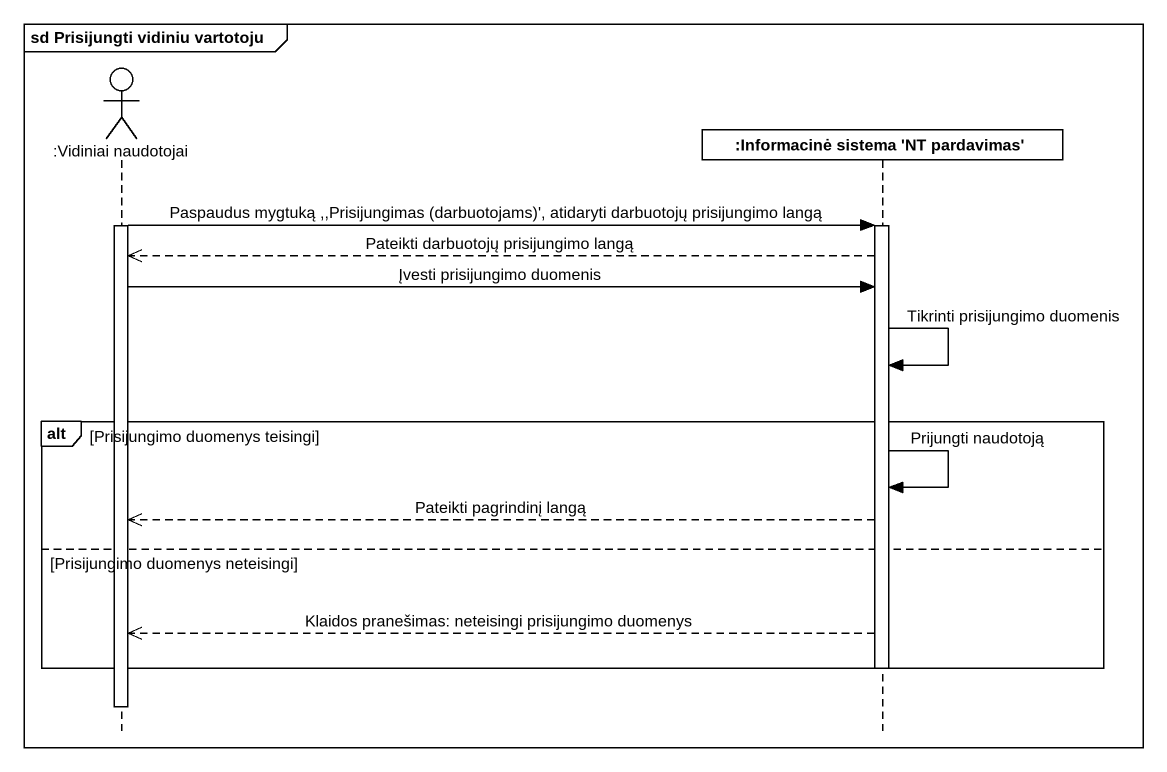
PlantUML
@startuml
mainframe sd Prisijungti vidiniu vartotoju
hide footbox
actor ":Vidiniai naudotojai" as Vidiniai_naudotojai
participant ":Informacinė sistema 'NT pardavimas'" as Informacinė_sistema_NT

activate Vidiniai_naudotojai
Vidiniai_naudotojai -> Informacinė_sistema_NT : Paspaudus mygtuką ,,Prisijungimas (darbuotojams)', atidaryti darbuotojų prisijungimo langą
activate Informacinė_sistema_NT
Informacinė_sistema_NT -->> Vidiniai_naudotojai : Pateikti darbuotojų prisijungimo langą
Vidiniai_naudotojai -> Informacinė_sistema_NT : Įvesti prisijungimo duomenis
Informacinė_sistema_NT -> Informacinė_sistema_NT : Tikrinti prisijungimo duomenis
alt Prisijungimo duomenys teisingi
  Informacinė_sistema_NT -> Informacinė_sistema_NT : Prijungti naudotoją
  Informacinė_sistema_NT -->> Vidiniai_naudotojai : Pateikti pagrindinį langą
else Prisijungimo duomenys neteisingi
  Informacinė_sistema_NT -->> Vidiniai_naudotojai : Klaidos pranešimas: neteisingi prisijungimo duomenys
end
deactivate Informacinė_sistema_NT
deactivate Vidiniai_naudotojai
@enduml
